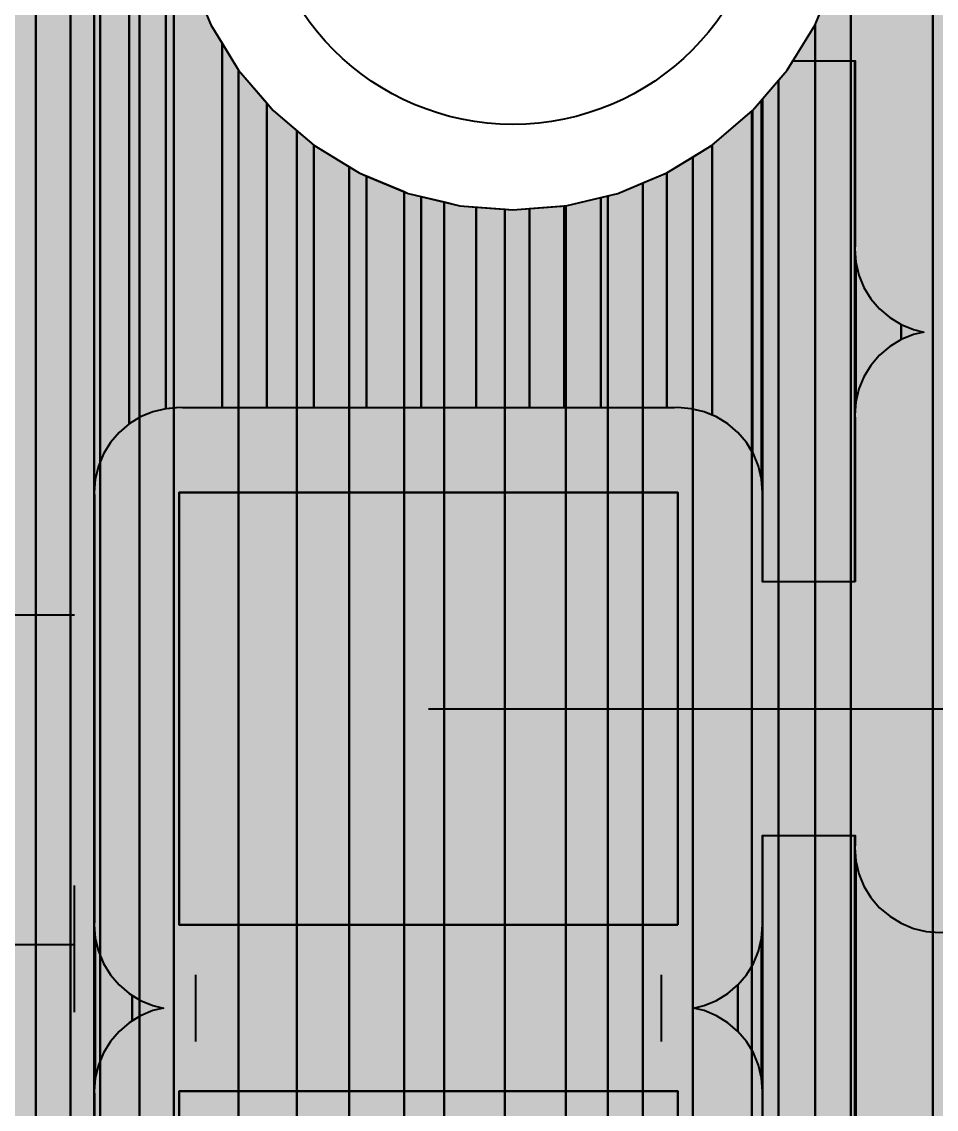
# Model space of a CAD drawing. Header units: millimetres. Extents: x 2 to 110, y 3 to 56.
# Drawn here: x 66.571 to 69.32, y 28.606 to 31.874 of the extents above; entities that cross this region are included whole.
import ezdxf

# ---------------------------------------------------------------- set-up
doc = ezdxf.new("R2010")
doc.units = ezdxf.units.MM
for name, color, linetype in [('bottom_copper', 7, 'Continuous'), ('top_copper', 7, 'Continuous'), ('top_silk', 7, 'Continuous')]:
    doc.layers.add(name, color=color, linetype=linetype)

# ---------------------------------------------------------------- blocks, each defined once
blk = doc.blocks.new('Block27405')
at = {"layer": 'bottom_copper', "lineweight": 40}
for points in [[(0.4909, 2.6395), (0.3546, 2.6395), (0.3546, 41.9279), (0.4909, 42.0115), (0.4909, 2.6395)], [(0.3546, 2.6395), (0.1079, 2.6395), (0.1079, 41.843), (0.2068, 41.8667), (0.3546, 41.9279), (0.3546, 2.6395)], [(0.1079, 2.6395), (0, 2.6395), (0, 28.3273), (0.0612, 28.4751), (0.0985, 28.6306), (0.1079, 28.79), (0.1079, 2.6395)], [(0, 2.6395), (-0.1097, 2.6395), (-0.1097, 28.1605), (-0.0836, 28.191), (0, 28.3273), (0, 2.6395)]]:
    blk.add_hatch(color=7, dxfattribs=at).paths.add_polyline_path(points, flags=0)
at = {"layer": 'bottom_copper', "color": 7, "lineweight": 40}
for points in [[(0.4909, 2.6395), (0.3546, 2.6395), (0.3546, 41.9279), (0.4909, 42.0115), (0.4909, 2.6395)], [(0.3546, 2.6395), (0.1079, 2.6395), (0.1079, 41.843), (0.2068, 41.8667), (0.3546, 41.9279), (0.3546, 2.6395)], [(0.1079, 2.6395), (0, 2.6395), (0, 28.3273), (0.0612, 28.4751), (0.0985, 28.6306), (0.1079, 28.79), (0.1079, 2.6395)], [(0, 2.6395), (-0.1097, 2.6395), (-0.1097, 28.1605), (-0.0836, 28.191), (0, 28.3273), (0, 2.6395)]]:
    blk.add_lwpolyline(points, close=True, dxfattribs=at)
blk = doc.blocks.new('Block29029')
at = {"layer": 'bottom_copper', "lineweight": 40}
for points in [[(1.3459, 0), (0.9682, 0), (0.9682, 51.435), (1.3459, 51.435), (1.3459, 0)], [(1.4639, 0), (1.3459, 0), (1.3459, 49.82), (1.3592, 49.6506), (1.3989, 49.4854), (1.4639, 49.3284), (1.4639, 0)], [(1.5676, 0), (1.4639, 0), (1.4639, 49.3284), (1.5527, 49.1835), (1.5676, 49.166), (1.5676, 0)], [(1.7622, 0), (1.5676, 0), (1.5676, 28.79), (1.5801, 28.6306), (1.6174, 28.4751), (1.6786, 28.3273), (1.7622, 28.191), (1.7622, 0)], [(1.9371, 0), (1.7622, 0), (1.7622, 28.191), (1.8661, 28.0694), (1.9371, 28.0087), (1.9371, 0)], [(3.3851, 2.6395), (3.3047, 2.6395), (3.3047, 28.0672), (3.3073, 28.0694), (3.3851, 28.1605), (3.3851, 2.6395)], [(3.3047, 2.6395), (3.1372, 2.6395), (3.1272, 2.6403), (3.1272, 27.9296), (3.1857, 27.9655), (3.3047, 28.0672), (3.3047, 2.6395)], [(2.0941, 0), (1.9371, 0), (1.9371, 28.0087), (1.9877, 27.9655), (2.0941, 27.9002), (2.0941, 0)], [(3.1272, 2.6403), (3.0874, 2.6372), (3.0485, 2.6278), (3.0115, 2.6125), (2.9774, 2.5916), (2.9774, 27.8521), (3.0494, 27.8819), (3.1272, 27.9296), (3.1272, 2.6403)], [(2.2593, 0), (2.0941, 0), (2.0941, 27.9002), (2.124, 27.8819), (2.2593, 27.8259), (2.2593, 0)], [(2.9774, 2.5916), (2.947, 2.5657), (2.9211, 2.5353), (2.9002, 2.5012), (2.8849, 2.4642), (2.8756, 2.4254), (2.8724, 2.3855), (2.8724, 27.8137), (2.9016, 27.8207), (2.9774, 27.8521), (2.9774, 2.5916)], [(2.3801, 0), (2.2593, 0), (2.2593, 27.8259), (2.2718, 27.8207), (2.3801, 27.7947), (2.3801, 0)], [(2.5622, 0), (2.3801, 0), (2.3801, 27.7947), (2.4273, 27.7834), (2.5622, 27.7728), (2.5622, 0)], [(2.7461, 0), (2.5622, 0), (2.5622, 27.7728), (2.5867, 27.7709), (2.7461, 27.7834), (2.7461, 0)], [(2.8724, 0), (2.7461, 0), (2.7461, 27.7834), (2.8724, 27.8137), (2.8724, 0)]]:
    blk.add_hatch(color=7, dxfattribs=at).paths.add_polyline_path(points, flags=0)
at = {"layer": 'bottom_copper', "color": 7, "lineweight": 40}
for points in [[(1.3459, 0), (0.9682, 0), (0.9682, 51.435), (1.3459, 51.435), (1.3459, 0)], [(1.4639, 0), (1.3459, 0), (1.3459, 49.82), (1.3592, 49.6506), (1.3989, 49.4854), (1.4639, 49.3284), (1.4639, 0)], [(1.5676, 0), (1.4639, 0), (1.4639, 49.3284), (1.5527, 49.1835), (1.5676, 49.166), (1.5676, 0)], [(1.7622, 0), (1.5676, 0), (1.5676, 28.79), (1.5801, 28.6306), (1.6174, 28.4751), (1.6786, 28.3273), (1.7622, 28.191), (1.7622, 0)], [(1.9371, 0), (1.7622, 0), (1.7622, 28.191), (1.8661, 28.0694), (1.9371, 28.0087), (1.9371, 0)], [(3.3851, 2.6395), (3.3047, 2.6395), (3.3047, 28.0672), (3.3073, 28.0694), (3.3851, 28.1605), (3.3851, 2.6395)], [(3.3047, 2.6395), (3.1372, 2.6395), (3.1272, 2.6403), (3.1272, 27.9296), (3.1857, 27.9655), (3.3047, 28.0672), (3.3047, 2.6395)], [(2.0941, 0), (1.9371, 0), (1.9371, 28.0087), (1.9877, 27.9655), (2.0941, 27.9002), (2.0941, 0)], [(3.1272, 2.6403), (3.0874, 2.6372), (3.0485, 2.6278), (3.0115, 2.6125), (2.9774, 2.5916), (2.9774, 27.8521), (3.0494, 27.8819), (3.1272, 27.9296), (3.1272, 2.6403)], [(2.2593, 0), (2.0941, 0), (2.0941, 27.9002), (2.124, 27.8819), (2.2593, 27.8259), (2.2593, 0)], [(2.9774, 2.5916), (2.947, 2.5657), (2.9211, 2.5353), (2.9002, 2.5012), (2.8849, 2.4642), (2.8756, 2.4254), (2.8724, 2.3855), (2.8724, 27.8137), (2.9016, 27.8207), (2.9774, 27.8521), (2.9774, 2.5916)], [(2.3801, 0), (2.2593, 0), (2.2593, 27.8259), (2.2718, 27.8207), (2.3801, 27.7947), (2.3801, 0)], [(2.5622, 0), (2.3801, 0), (2.3801, 27.7947), (2.4273, 27.7834), (2.5622, 27.7728), (2.5622, 0)], [(2.7461, 0), (2.5622, 0), (2.5622, 27.7728), (2.5867, 27.7709), (2.7461, 27.7834), (2.7461, 0)], [(2.8724, 0), (2.7461, 0), (2.7461, 27.7834), (2.8724, 27.8137), (2.8724, 0)]]:
    blk.add_lwpolyline(points, close=True, dxfattribs=at)
blk = doc.blocks.new('Block89027')
at = {"layer": 'top_copper', "lineweight": 40}
for points in [[(0.0746, 2.94), (0.0738, 2.95), (0.0738, 3.209), (0.0746, 3.209), (0.0746, 2.94)], [(0.3515, 0), (0.0746, 0), (0.0746, 3.209), (0.3515, 3.209), (0.3515, 0)], [(0.3523, 3.1821), (0.3515, 3.1722), (0.3515, 3.209), (0.3523, 3.209), (0.3523, 3.1821)], [(0.3546, 0), (0.3515, 0), (0.3515, 3.1722), (0.3546, 3.1324), (0.3546, 0)], [(1.084, 0), (0.3546, 0), (0.3546, 3.1323), (0.364, 3.0935), (0.3793, 3.0565), (0.4002, 3.0224), (0.4261, 2.992), (0.4565, 2.9661), (0.4906, 2.9452), (0.5276, 2.9299), (0.5664, 2.9205), (0.6063, 2.9174), (0.6163, 2.9182), (1.084, 2.9182), (1.084, 0)], [(0.0746, 2.4402), (0.0715, 2.4799), (0.0715, 2.9002), (0.0746, 2.94), (0.0746, 2.4402)], [(0.0715, 2.48), (0.0621, 2.5189), (0.0468, 2.5558), (0.0259, 2.5899), (0, 2.6203), (0, 2.7599), (0.0259, 2.7903), (0.0468, 2.8244), (0.0621, 2.8613), (0.0715, 2.9002), (0.0715, 2.48)], [(0, 2.6203), (-0.0304, 2.6463), (-0.0645, 2.6672), (-0.1015, 2.6825), (-0.1332, 2.6901), (-0.1015, 2.6977), (-0.0645, 2.713), (-0.0304, 2.7339), (0, 2.7599), (0, 2.6203)], [(0.0746, 1.1402), (0.0738, 1.1501), (0.0738, 2.4302), (0.0746, 2.4402), (0.0746, 1.1402)]]:
    blk.add_hatch(color=7, dxfattribs=at).paths.add_polyline_path(points, flags=0)
at = {"layer": 'top_copper', "color": 7, "lineweight": 40}
for points in [[(0.0746, 2.94), (0.0738, 2.95), (0.0738, 3.209), (0.0746, 3.209), (0.0746, 2.94)], [(0.3515, 0), (0.0746, 0), (0.0746, 3.209), (0.3515, 3.209), (0.3515, 0)], [(0.3523, 3.1821), (0.3515, 3.1722), (0.3515, 3.209), (0.3523, 3.209), (0.3523, 3.1821)], [(0.3546, 0), (0.3515, 0), (0.3515, 3.1722), (0.3546, 3.1324), (0.3546, 0)], [(1.084, 0), (0.3546, 0), (0.3546, 3.1323), (0.364, 3.0935), (0.3793, 3.0565), (0.4002, 3.0224), (0.4261, 2.992), (0.4565, 2.9661), (0.4906, 2.9452), (0.5276, 2.9299), (0.5664, 2.9205), (0.6063, 2.9174), (0.6163, 2.9182), (1.084, 2.9182), (1.084, 0)], [(0.0746, 2.4402), (0.0715, 2.4799), (0.0715, 2.9002), (0.0746, 2.94), (0.0746, 2.4402)], [(0.0715, 2.48), (0.0621, 2.5189), (0.0468, 2.5558), (0.0259, 2.5899), (0, 2.6203), (0, 2.7599), (0.0259, 2.7903), (0.0468, 2.8244), (0.0621, 2.8613), (0.0715, 2.9002), (0.0715, 2.48)], [(0, 2.6203), (-0.0304, 2.6463), (-0.0645, 2.6672), (-0.1015, 2.6825), (-0.1332, 2.6901), (-0.1015, 2.6977), (-0.0645, 2.713), (-0.0304, 2.7339), (0, 2.7599), (0, 2.6203)], [(0.0746, 1.1402), (0.0738, 1.1501), (0.0738, 2.4302), (0.0746, 2.4402), (0.0746, 1.1402)]]:
    blk.add_lwpolyline(points, close=True, dxfattribs=at)
blk = doc.blocks.new('Block99773')
at = {"layer": 'top_copper', "lineweight": 40}
for points in [[(1.962, -0.5486), (1.9432, -0.5408), (1.9043, -0.5315), (1.8645, -0.5283), (1.8545, -0.5291), (1.5438, -0.5291), (1.5304, -0.5157), (1.5159, -0.4986), (1.4475, -0.4402), (1.4102, -0.4174), (1.3708, -0.3932), (1.3294, -0.3761), (1.2876, -0.3588), (1.2446, -0.3485), (1.2002, -0.3378), (1.1104, -0.3307), (1.088, -0.3325), (0.8566, -0.3325), (0.8566, 20.3175), (1.962, 20.3175), (1.962, -0.5486)], [(2.067, 2.5919), (2.0366, 2.566), (2.0107, 2.5356), (1.9898, 2.5015), (1.9745, 2.4645), (1.9651, 2.4257), (1.962, 2.3858), (1.962, 20.3175), (2.067, 20.3175), (2.067, 2.5919)], [(2.138, 2.6281), (2.1011, 2.6128), (2.067, 2.5919), (2.067, 20.3175), (2.138, 20.3175), (2.138, 2.6281)], [(2.243, 7.0859), (2.2126, 7.06), (2.1867, 7.0296), (2.1658, 6.9955), (2.1505, 6.9585), (2.1411, 6.9197), (2.138, 6.8798), (2.138, 20.3175), (2.243, 20.3175), (2.243, 7.0859)], [(2.3529, 7.1315), (2.3141, 7.1221), (2.2771, 7.1068), (2.243, 7.0859), (2.243, 20.3175), (2.3529, 20.3175), (2.3529, 7.1315)], [(2.3775, 7.1334), (2.3529, 7.1315), (2.3529, 20.3175), (2.3775, 20.3175), (2.3775, 7.1334)], [(2.5225, 7.1338), (2.4028, 7.1338), (2.3928, 7.1346), (2.3775, 7.1334), (2.3775, 8.748), (2.39, 8.5886), (2.4273, 8.4331), (2.4885, 8.2853), (2.5225, 8.2299), (2.5225, 7.1338)], [(2.6564, 7.1338), (2.5225, 7.1338), (2.5225, 8.2299), (2.5721, 8.149), (2.6564, 8.0503), (2.6564, 7.1338)], [(4.4241, 6.6108), (4.1472, 6.6108), (4.1472, 8.0625), (4.2211, 8.149), (4.238, 8.1765), (4.4241, 8.1765), (4.4241, 6.6108)], [(4.4249, 7.6218), (4.4241, 7.6118), (4.4241, 8.1765), (4.4249, 8.1765), (4.4249, 7.6218)], [(2.7976, 7.1338), (2.6564, 7.1338), (2.6564, 8.0503), (2.676, 8.0274), (2.7976, 7.9235), (2.7976, 7.1338)], [(4.1441, 6.9197), (4.1347, 6.9585), (4.1194, 6.9955), (4.1172, 6.9991), (4.1172, 8.0274), (4.1441, 8.0589), (4.1441, 6.9197)], [(4.1472, 6.8798), (4.1441, 6.9196), (4.1441, 8.0589), (4.1472, 8.0625), (4.1472, 6.8798)], [(4.1172, 6.9991), (4.0985, 7.0296), (4.0726, 7.06), (4.0422, 7.0859), (4.0081, 7.1068), (3.9956, 7.112), (3.9956, 7.9235), (4.1172, 8.0274), (4.1172, 6.9991)], [(2.956, 7.1338), (2.7976, 7.1338), (2.7976, 7.9235), (2.9339, 7.8399), (2.956, 7.8307), (2.956, 7.1338)], [(3.9956, 7.112), (3.9711, 7.1221), (3.9323, 7.1315), (3.8924, 7.1346), (3.8824, 7.1338), (3.8593, 7.1338), (3.8593, 7.8399), (3.9956, 7.9235), (3.9956, 7.112)], [(3.1208, 7.1338), (2.956, 7.1338), (2.956, 7.8307), (3.0817, 7.7787), (3.1208, 7.7693), (3.1208, 7.1338)], [(3.8593, 7.1338), (3.6609, 7.1338), (3.6609, 7.7666), (3.7115, 7.7787), (3.8593, 7.8399), (3.8593, 7.1338)], [(3.2864, 7.1338), (3.1208, 7.1338), (3.1208, 7.7693), (3.2372, 7.7414), (3.2864, 7.7375), (3.2864, 7.1338)], [(3.6609, 7.1338), (3.551, 7.1338), (3.551, 7.741), (3.556, 7.7414), (3.6609, 7.7666), (3.6609, 7.1338)], [(3.446, 7.1338), (3.2864, 7.1338), (3.2864, 7.7375), (3.3966, 7.7289), (3.446, 7.7328), (3.446, 7.1338)], [(3.551, 7.1338), (3.446, 7.1338), (3.446, 7.7328), (3.551, 7.741), (3.551, 7.1338)], [(4.4272, 7.1518), (4.4241, 7.112), (4.4241, 7.6118), (4.4272, 7.5721), (4.4272, 7.1518)], [(4.5632, 7.339), (4.5291, 7.3181), (4.4987, 7.2921), (4.4728, 7.2617), (4.4519, 7.2276), (4.4366, 7.1907), (4.4272, 7.1518), (4.4272, 7.572), (4.4366, 7.5331), (4.4519, 7.4962), (4.4728, 7.4621), (4.4987, 7.4317), (4.5291, 7.4057), (4.5632, 7.3848), (4.5632, 7.339)], [(4.6002, 7.3543), (4.5632, 7.339), (4.5632, 7.3848), (4.6002, 7.3695), (4.6319, 7.3619), (4.6002, 7.3543)], [(4.4249, 6.6108), (4.4241, 6.6108), (4.4241, 7.112), (4.4249, 7.102), (4.4249, 6.6108)], [(2.1388, 5.5898), (2.138, 5.5798), (2.138, 6.8798), (2.1388, 6.8699), (2.1388, 5.5898)], [(4.1472, 6.6108), (4.1464, 6.6108), (4.1464, 6.8699), (4.1472, 6.8798), (4.1472, 6.6108)], [(2.1411, 5.1198), (2.138, 5.08), (2.138, 5.5798), (2.1411, 5.5401), (2.1411, 5.1198)], [(2.2519, 5.2916), (2.243, 5.2861), (2.2126, 5.2601), (2.1867, 5.2297), (2.1658, 5.1956), (2.1505, 5.1587), (2.1411, 5.1198), (2.1411, 5.54), (2.1505, 5.5011), (2.1658, 5.4642), (2.1867, 5.4301), (2.2126, 5.3997), (2.243, 5.3737), (2.2519, 5.3682), (2.2519, 5.2916)], [(2.3141, 5.3223), (2.2771, 5.307), (2.2519, 5.2916), (2.2519, 5.3682), (2.2771, 5.3528), (2.3141, 5.3375), (2.3458, 5.3299), (2.3141, 5.3223)], [(2.1388, 3.7899), (2.138, 3.78), (2.138, 5.08), (2.1388, 5.07), (2.1388, 3.7899)]]:
    blk.add_hatch(color=7, dxfattribs=at).paths.add_polyline_path(points, flags=0)
at = {"layer": 'top_copper', "color": 7, "lineweight": 40}
for points in [[(1.962, -0.5486), (1.9432, -0.5408), (1.9043, -0.5315), (1.8645, -0.5283), (1.8545, -0.5291), (1.5438, -0.5291), (1.5304, -0.5157), (1.5159, -0.4986), (1.4475, -0.4402), (1.4102, -0.4174), (1.3708, -0.3932), (1.3294, -0.3761), (1.2876, -0.3588), (1.2446, -0.3485), (1.2002, -0.3378), (1.1104, -0.3307), (1.088, -0.3325), (0.8566, -0.3325), (0.8566, 20.3175), (1.962, 20.3175), (1.962, -0.5486)], [(2.067, 2.5919), (2.0366, 2.566), (2.0107, 2.5356), (1.9898, 2.5015), (1.9745, 2.4645), (1.9651, 2.4257), (1.962, 2.3858), (1.962, 20.3175), (2.067, 20.3175), (2.067, 2.5919)], [(2.138, 2.6281), (2.1011, 2.6128), (2.067, 2.5919), (2.067, 20.3175), (2.138, 20.3175), (2.138, 2.6281)], [(2.243, 7.0859), (2.2126, 7.06), (2.1867, 7.0296), (2.1658, 6.9955), (2.1505, 6.9585), (2.1411, 6.9197), (2.138, 6.8798), (2.138, 20.3175), (2.243, 20.3175), (2.243, 7.0859)], [(2.3529, 7.1315), (2.3141, 7.1221), (2.2771, 7.1068), (2.243, 7.0859), (2.243, 20.3175), (2.3529, 20.3175), (2.3529, 7.1315)], [(2.3775, 7.1334), (2.3529, 7.1315), (2.3529, 20.3175), (2.3775, 20.3175), (2.3775, 7.1334)], [(2.5225, 7.1338), (2.4028, 7.1338), (2.3928, 7.1346), (2.3775, 7.1334), (2.3775, 8.748), (2.39, 8.5886), (2.4273, 8.4331), (2.4885, 8.2853), (2.5225, 8.2299), (2.5225, 7.1338)], [(2.6564, 7.1338), (2.5225, 7.1338), (2.5225, 8.2299), (2.5721, 8.149), (2.6564, 8.0503), (2.6564, 7.1338)], [(4.4241, 6.6108), (4.1472, 6.6108), (4.1472, 8.0625), (4.2211, 8.149), (4.238, 8.1765), (4.4241, 8.1765), (4.4241, 6.6108)], [(4.4249, 7.6218), (4.4241, 7.6118), (4.4241, 8.1765), (4.4249, 8.1765), (4.4249, 7.6218)], [(2.7976, 7.1338), (2.6564, 7.1338), (2.6564, 8.0503), (2.676, 8.0274), (2.7976, 7.9235), (2.7976, 7.1338)], [(4.1441, 6.9197), (4.1347, 6.9585), (4.1194, 6.9955), (4.1172, 6.9991), (4.1172, 8.0274), (4.1441, 8.0589), (4.1441, 6.9197)], [(4.1472, 6.8798), (4.1441, 6.9196), (4.1441, 8.0589), (4.1472, 8.0625), (4.1472, 6.8798)], [(4.1172, 6.9991), (4.0985, 7.0296), (4.0726, 7.06), (4.0422, 7.0859), (4.0081, 7.1068), (3.9956, 7.112), (3.9956, 7.9235), (4.1172, 8.0274), (4.1172, 6.9991)], [(2.956, 7.1338), (2.7976, 7.1338), (2.7976, 7.9235), (2.9339, 7.8399), (2.956, 7.8307), (2.956, 7.1338)], [(3.9956, 7.112), (3.9711, 7.1221), (3.9323, 7.1315), (3.8924, 7.1346), (3.8824, 7.1338), (3.8593, 7.1338), (3.8593, 7.8399), (3.9956, 7.9235), (3.9956, 7.112)], [(3.1208, 7.1338), (2.956, 7.1338), (2.956, 7.8307), (3.0817, 7.7787), (3.1208, 7.7693), (3.1208, 7.1338)], [(3.8593, 7.1338), (3.6609, 7.1338), (3.6609, 7.7666), (3.7115, 7.7787), (3.8593, 7.8399), (3.8593, 7.1338)], [(3.2864, 7.1338), (3.1208, 7.1338), (3.1208, 7.7693), (3.2372, 7.7414), (3.2864, 7.7375), (3.2864, 7.1338)], [(3.6609, 7.1338), (3.551, 7.1338), (3.551, 7.741), (3.556, 7.7414), (3.6609, 7.7666), (3.6609, 7.1338)], [(3.446, 7.1338), (3.2864, 7.1338), (3.2864, 7.7375), (3.3966, 7.7289), (3.446, 7.7328), (3.446, 7.1338)], [(3.551, 7.1338), (3.446, 7.1338), (3.446, 7.7328), (3.551, 7.741), (3.551, 7.1338)], [(4.4272, 7.1518), (4.4241, 7.112), (4.4241, 7.6118), (4.4272, 7.5721), (4.4272, 7.1518)], [(4.5632, 7.339), (4.5291, 7.3181), (4.4987, 7.2921), (4.4728, 7.2617), (4.4519, 7.2276), (4.4366, 7.1907), (4.4272, 7.1518), (4.4272, 7.572), (4.4366, 7.5331), (4.4519, 7.4962), (4.4728, 7.4621), (4.4987, 7.4317), (4.5291, 7.4057), (4.5632, 7.3848), (4.5632, 7.339)], [(4.6002, 7.3543), (4.5632, 7.339), (4.5632, 7.3848), (4.6002, 7.3695), (4.6319, 7.3619), (4.6002, 7.3543)], [(4.4249, 6.6108), (4.4241, 6.6108), (4.4241, 7.112), (4.4249, 7.102), (4.4249, 6.6108)], [(2.1388, 5.5898), (2.138, 5.5798), (2.138, 6.8798), (2.1388, 6.8699), (2.1388, 5.5898)], [(4.1472, 6.6108), (4.1464, 6.6108), (4.1464, 6.8699), (4.1472, 6.8798), (4.1472, 6.6108)], [(2.1411, 5.1198), (2.138, 5.08), (2.138, 5.5798), (2.1411, 5.5401), (2.1411, 5.1198)], [(2.2519, 5.2916), (2.243, 5.2861), (2.2126, 5.2601), (2.1867, 5.2297), (2.1658, 5.1956), (2.1505, 5.1587), (2.1411, 5.1198), (2.1411, 5.54), (2.1505, 5.5011), (2.1658, 5.4642), (2.1867, 5.4301), (2.2126, 5.3997), (2.243, 5.3737), (2.2519, 5.3682), (2.2519, 5.2916)], [(2.3141, 5.3223), (2.2771, 5.307), (2.2519, 5.2916), (2.2519, 5.3682), (2.2771, 5.3528), (2.3141, 5.3375), (2.3458, 5.3299), (2.3141, 5.3223)], [(2.1388, 3.7899), (2.138, 3.78), (2.138, 5.08), (2.1388, 5.07), (2.1388, 3.7899)]]:
    blk.add_lwpolyline(points, close=True, dxfattribs=at)

msp = doc.modelspace()

# ---------------------------------------------------------------- hatches: boundary and pattern name
at = {"layer": 'top_copper', "lineweight": 40}
for points in [[(68.5438, 29.1598), (67.0442, 29.1598), (67.0442, 30.4598), (68.5438, 30.4598), (68.5438, 29.1598)], [(68.5438, 27.36), (67.0442, 27.36), (67.0442, 28.66), (68.5438, 28.66), (68.5438, 27.36)]]:
    msp.add_hatch(color=7, dxfattribs=at).paths.add_polyline_path(points, flags=0)

# ---------------------------------------------------------------- linework, layer by layer
at = {"layer": 'bottom_copper', "color": 7, "lineweight": 40}
for p, q in [((67.0787, 32.0131), (67.1399, 31.8653)), ((68.9561, 31.8653), (69.0173, 32.0131)), ((67.1399, 31.8653), (67.2235, 31.729)), ((68.8725, 31.729), (68.9561, 31.8653)), ((67.2235, 31.729), (67.3274, 31.6074)), ((68.8464, 31.6985), (68.8725, 31.729)), ((68.7686, 31.6074), (68.8464, 31.6985)), ((68.8464, 6.1775), (68.8464, 31.6985)), ((68.8464, 31.6985), (68.8464, 6.1775)), ((67.3274, 31.6074), (67.449, 31.5035)), ((68.647, 31.5035), (68.7686, 31.6074)), ((67.449, 31.5035), (67.5853, 31.4199)), ((68.5107, 31.4199), (68.647, 31.5035)), ((67.5853, 31.4199), (67.7331, 31.3587)), ((68.3629, 31.3587), (68.5107, 31.4199)), ((67.7331, 31.3587), (67.8886, 31.3214)), ((68.2074, 31.3214), (68.3629, 31.3587)), ((67.8886, 31.3214), (68.048, 31.3089)), ((68.048, 31.3089), (68.2074, 31.3214))]:
    msp.add_line(p, q, dxfattribs=at)
msp.add_ellipse((68.048, 32.328), major_axis=(0.762, 0), ratio=1, dxfattribs=at)
at = {"layer": 'top_copper', "color": 7, "lineweight": 40}
for p, q in [((67.0787, 32.0131), (67.1399, 31.8653)), ((67.1399, 31.8653), (67.2235, 31.729)), ((68.8725, 31.729), (68.8894, 31.7565)), ((68.8894, 31.7565), (69.0763, 31.7565)), ((69.0763, 31.7565), (69.0763, 31.2018)), ((67.2235, 31.729), (67.3274, 31.6074)), ((68.7686, 31.6074), (68.8725, 31.729)), ((67.3274, 31.6074), (67.449, 31.5035)), ((68.647, 31.5035), (68.7686, 31.6074)), ((67.449, 31.5035), (67.5853, 31.4199)), ((68.5107, 31.4199), (68.647, 31.5035)), ((67.5853, 31.4199), (67.7331, 31.3587)), ((68.3629, 31.3587), (68.5107, 31.4199)), ((67.7331, 31.3587), (67.8886, 31.3214)), ((68.2074, 31.3214), (68.3629, 31.3587)), ((67.8886, 31.3214), (68.048, 31.3089)), ((68.048, 31.3089), (68.2074, 31.3214)), ((69.0763, 31.2018), (69.0755, 31.1918)), ((69.0755, 31.1918), (69.0786, 31.1521)), ((69.0786, 31.1521), (69.0786, 31.152)), ((69.0786, 31.152), (69.088, 31.1131)), ((69.088, 31.1131), (69.1033, 31.0762)), ((69.1033, 31.0762), (69.1242, 31.0421)), ((69.1242, 31.0421), (69.1501, 31.0117)), ((69.1501, 31.0117), (69.1805, 30.9857)), ((69.1805, 30.9857), (69.2146, 30.9648)), ((69.2146, 30.9648), (69.2516, 30.9495)), ((69.2516, 30.9343), (69.2146, 30.919)), ((69.2516, 30.9495), (69.2833, 30.9419)), ((69.2833, 30.9419), (69.2516, 30.9343)), ((69.1805, 30.8981), (69.1501, 30.8721)), ((69.2146, 30.919), (69.1805, 30.8981)), ((69.1501, 30.8721), (69.1242, 30.8417)), ((69.1242, 30.8417), (69.1033, 30.8076)), ((69.1033, 30.8076), (69.088, 30.7707)), ((69.088, 30.7707), (69.0786, 30.7318)), ((69.0786, 30.7318), (69.0755, 30.692)), ((66.9655, 30.7021), (66.9285, 30.6868)), ((67.0043, 30.7115), (66.9655, 30.7021)), ((67.0442, 30.7146), (67.0043, 30.7115)), ((67.0542, 30.7138), (67.0442, 30.7146)), ((68.5338, 30.7138), (67.0542, 30.7138)), ((68.5438, 30.7146), (68.5338, 30.7138)), ((68.5837, 30.7115), (68.5438, 30.7146)), ((68.6225, 30.7021), (68.5837, 30.7115)), ((68.6595, 30.6868), (68.6225, 30.7021)), ((69.0755, 30.692), (69.0763, 30.682)), ((66.8944, 30.6659), (66.864, 30.64)), ((66.9285, 30.6868), (66.8944, 30.6659)), ((68.6936, 30.6659), (68.6595, 30.6868)), ((68.724, 30.64), (68.6936, 30.6659)), ((69.0763, 30.682), (69.0763, 30.1908)), ((66.864, 30.64), (66.8381, 30.6096)), ((68.7499, 30.6096), (68.724, 30.64)), ((66.8381, 30.6096), (66.8172, 30.5755)), ((68.7708, 30.5755), (68.7499, 30.6096)), ((66.8172, 30.5755), (66.8019, 30.5385)), ((68.7861, 30.5385), (68.7708, 30.5755)), ((66.8019, 30.5385), (66.7925, 30.4997)), ((68.7955, 30.4997), (68.7861, 30.5385)), ((66.7925, 30.4997), (66.7894, 30.4598)), ((68.7955, 30.4996), (68.7955, 30.4997)), ((68.7986, 30.4598), (68.7955, 30.4996)), ((66.7894, 30.4598), (66.7902, 30.4499)), ((66.7902, 30.4499), (66.7902, 29.1698)), ((67.0442, 30.4598), (67.0442, 29.1598)), ((68.5438, 30.4598), (67.0442, 30.4598)), ((68.5438, 29.1598), (68.5438, 30.4598)), ((68.7978, 30.4499), (68.7986, 30.4598)), ((68.7978, 30.1908), (68.7978, 30.4499)), ((69.0763, 30.1908), (68.7978, 30.1908)), ((67.794, 29.8098), (69.8478, 29.8098)), ((68.7978, 29.1698), (68.7978, 29.4288)), ((68.7978, 29.4288), (69.0763, 29.4288)), ((69.0763, 29.4288), (69.0763, 29.4019)), ((69.0763, 29.4019), (69.0755, 29.392)), ((69.0755, 29.392), (69.0786, 29.3522)), ((69.0786, 29.3522), (69.0786, 29.3521)), ((69.0786, 29.3521), (69.088, 29.3133)), ((69.088, 29.3133), (69.1033, 29.2763)), ((69.1033, 29.2763), (69.1242, 29.2422)), ((69.1242, 29.2422), (69.1501, 29.2118)), ((69.1501, 29.2118), (69.1805, 29.1859)), ((66.7902, 29.1698), (66.7894, 29.1598)), ((66.7894, 29.1598), (66.7925, 29.1201)), ((67.0442, 29.1598), (68.5438, 29.1598)), ((68.7955, 29.12), (68.7986, 29.1598)), ((68.7986, 29.1598), (68.7978, 29.1698)), ((69.1805, 29.1859), (69.2146, 29.165)), ((69.2146, 29.165), (69.2516, 29.1497)), ((69.2516, 29.1497), (69.2904, 29.1403)), ((69.2904, 29.1403), (69.3303, 29.1372)), ((66.7925, 29.1201), (66.7925, 29.12)), ((66.7925, 29.12), (66.8019, 29.0811)), ((68.7861, 29.0811), (68.7955, 29.12)), ((66.8019, 29.0811), (66.8172, 29.0442)), ((68.7708, 29.0442), (68.7861, 29.0811)), ((66.8172, 29.0442), (66.8381, 29.0101)), ((68.7499, 29.0101), (68.7708, 29.0442)), ((66.8381, 29.0101), (66.864, 28.9797)), ((68.724, 28.9797), (68.7499, 29.0101)), ((66.864, 28.9797), (66.8944, 28.9537)), ((68.6936, 28.9537), (68.724, 28.9797)), ((66.8944, 28.9537), (66.9285, 28.9328)), ((66.9285, 28.9328), (66.9655, 28.9175)), ((68.6225, 28.9175), (68.6595, 28.9328)), ((68.6595, 28.9328), (68.6936, 28.9537)), ((66.9655, 28.9023), (66.9285, 28.887)), ((66.9655, 28.9175), (66.9972, 28.9099)), ((66.9972, 28.9099), (66.9655, 28.9023)), ((68.5908, 28.9099), (68.6225, 28.9175)), ((68.6225, 28.9023), (68.5908, 28.9099)), ((68.6595, 28.887), (68.6225, 28.9023)), ((66.8944, 28.8661), (66.864, 28.8401)), ((66.9285, 28.887), (66.8944, 28.8661)), ((68.6936, 28.8661), (68.6595, 28.887)), ((68.724, 28.8401), (68.6936, 28.8661)), ((66.864, 28.8401), (66.8381, 28.8097)), ((68.7499, 28.8097), (68.724, 28.8401)), ((66.8381, 28.8097), (66.8172, 28.7756)), ((68.7708, 28.7756), (68.7499, 28.8097)), ((66.8172, 28.7756), (66.8019, 28.7387)), ((68.7861, 28.7387), (68.7708, 28.7756)), ((66.8019, 28.7387), (66.7925, 28.6998)), ((68.7955, 28.6998), (68.7861, 28.7387)), ((66.7925, 28.6998), (66.7894, 28.66)), ((68.7955, 28.6997), (68.7955, 28.6998)), ((68.7986, 28.66), (68.7955, 28.6997)), ((66.7894, 28.66), (66.7902, 28.65)), ((66.7902, 28.65), (66.7902, 27.3699)), ((67.0442, 28.66), (67.0442, 27.36)), ((68.5438, 28.66), (67.0442, 28.66)), ((68.5438, 27.36), (68.5438, 28.66)), ((68.7978, 28.65), (68.7986, 28.66)), ((68.7978, 27.3699), (68.7978, 28.65))]:
    msp.add_line(p, q, dxfattribs=at)
for points in [[(68.5438, 29.1598), (67.0442, 29.1598), (67.0442, 30.4598), (68.5438, 30.4598), (68.5438, 29.1598)], [(68.5438, 27.36), (67.0442, 27.36), (67.0442, 28.66), (68.5438, 28.66), (68.5438, 27.36)]]:
    msp.add_lwpolyline(points, close=True, dxfattribs=at)
msp.add_ellipse((68.048, 32.328), major_axis=(0.762, 0), ratio=1, dxfattribs=at)
at = {"layer": 'top_silk', "color": 7, "lineweight": 40}
for p, q in [((65.714, 30.0915), (66.73, 30.0915)), ((66.73, 28.8977), (66.73, 29.2787)), ((65.714, 29.1009), (66.73, 29.1009)), ((67.0942, 29.0097), (67.0942, 28.8101)), ((68.4938, 29.0097), (68.4938, 28.8101))]:
    msp.add_line(p, q, dxfattribs=at)

# ---------------------------------------------------------------- block references
at = {"layer": 'bottom_copper'}
for name, p in [('Block29029', (65.4613, 3.538)), ('Block27405', (68.9561, 3.538))]:
    msp.add_blockref(name, p, dxfattribs=at)
at = {"layer": 'top_copper'}
for name, p in [('Block99773', (64.6514, 23.58)), ('Block89027', (68.724, 26.2198))]:
    msp.add_blockref(name, p, dxfattribs=at)

doc.saveas('drawing.dxf')
